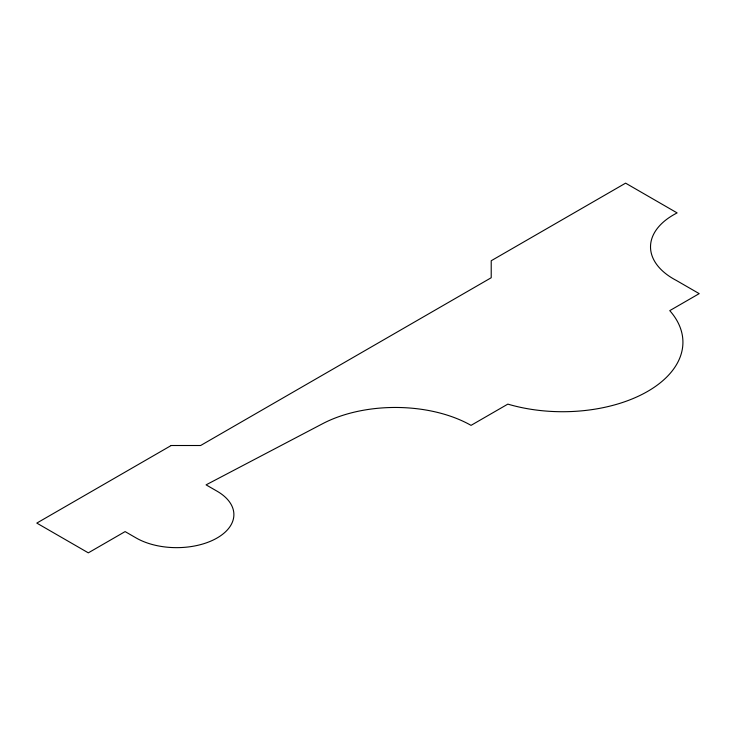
<?xml version="1.0" encoding="UTF-8"?>
<svg xmlns="http://www.w3.org/2000/svg" width="736" height="736" viewBox="0 0 736 736"><rect width="100%" height="100%" fill="white"/><g stroke="black" fill="none" stroke-linecap="round" stroke-linejoin="round"><path stroke-width="1.1" d="M171.184 445.51L36.8 523.094L88.32 552.846L125.12 531.594L136.16 537.97A57.252 33.056 0 0 0 217.12 537.97A57.252 33.056 0 0 0 217.12 491.225L206.08 484.858L322.699 423.669A107.971 62.339 0 0 1 471.04 425.362L507.84 404.119A120.345 69.488 0 0 0 647.68 391.368A120.345 69.488 0 0 0 669.76 310.638L699.2 293.636L676.366 280.453A78.375 45.246 0 0 1 677.12 212.906L625.6 183.154L491.216 260.746L491.216 277.739L200.624 445.51L171.184 445.51"/></g></svg>
